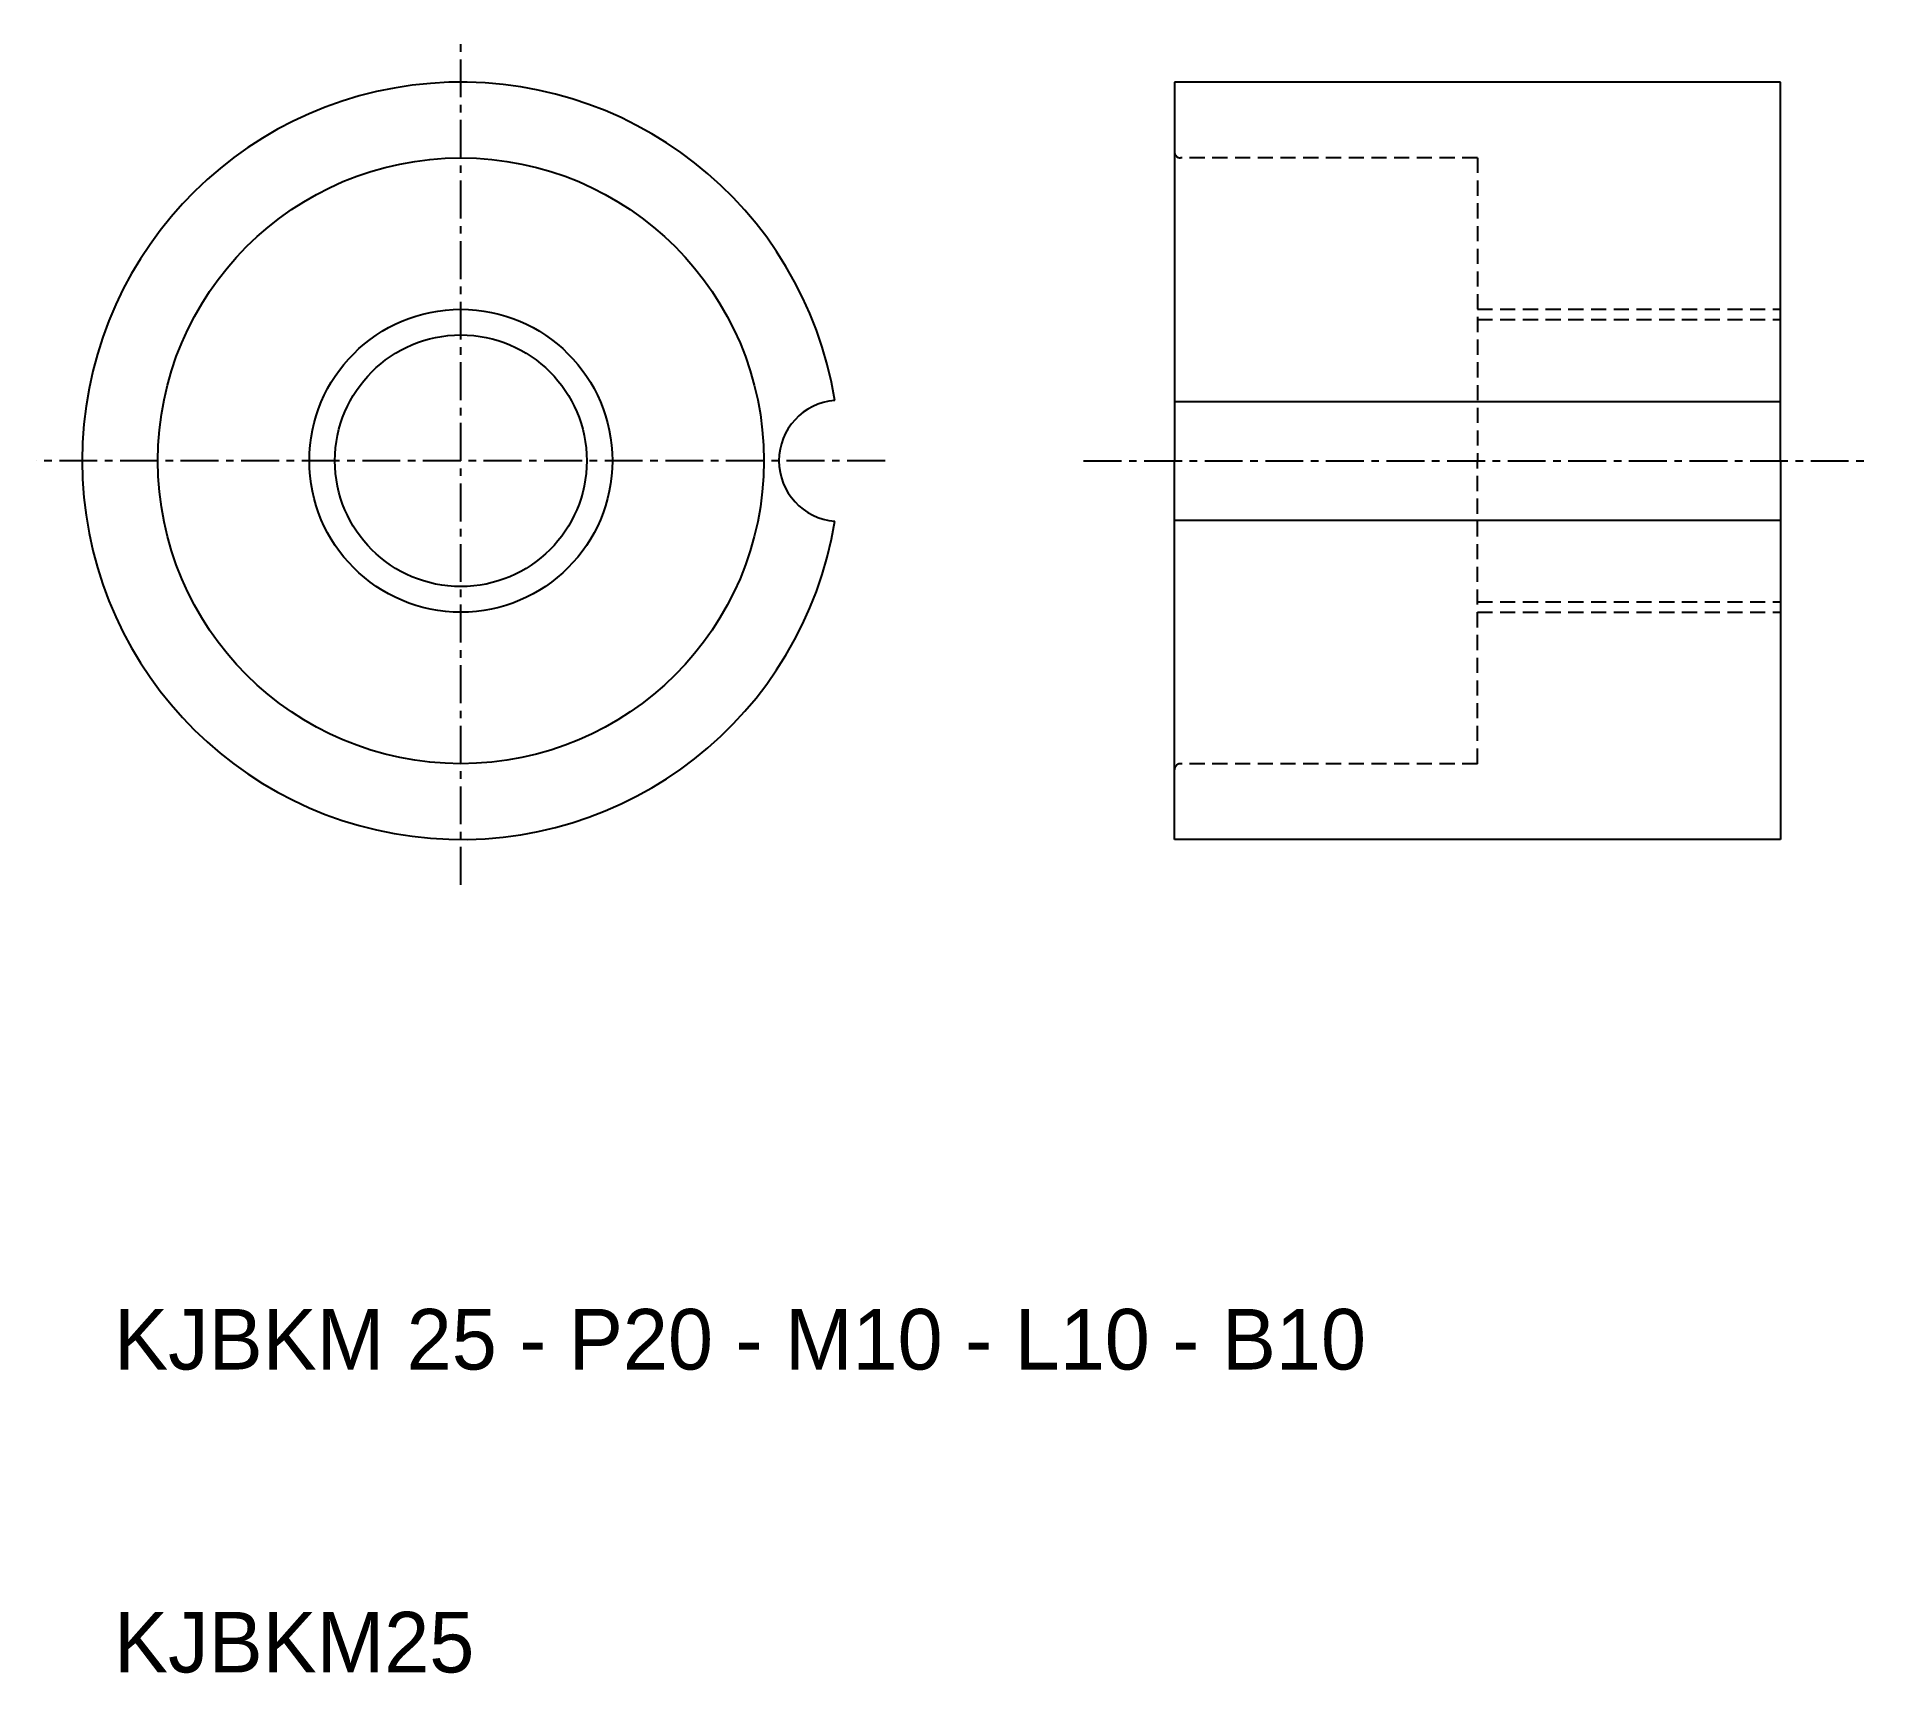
# Model space of a CAD drawing. Extents: x 7.4 to 68, y 10 to 64.
import ezdxf

# ---------------------------------------------------------------- set-up
doc = ezdxf.new("R2010")
doc.units = 0
doc.linetypes.add('CENTER', pattern=[2, 1.25, -0.25, 0.25, -0.25])
doc.linetypes.add('DASHED', pattern=[0.75, 0.5, -0.25])
doc.layers.get('0').update_dxf_attribs({"linetype": 'CONTINUOUS'})
doc.layers.add('CENTER', color=1, linetype='CENTER')

msp = doc.modelspace()

# ---------------------------------------------------------------- linework, layer by layer
for p, q in [((45, 62.5), (45, 62.5)), ((45, 37.5), (45, 37.5))]:
    msp.add_line(p, q)
at = {"color": 7, "linetype": 'CONTINUOUS'}
for p, q in [((65, 62.5), (45, 62.5)), ((45, 62.5), (45, 50)), ((65, 50), (65, 62.5)), ((45, 51.96), (65, 51.96)), ((45, 37.5), (45, 50)), ((65, 50), (65, 37.5)), ((45, 48.04), (65, 48.04)), ((65, 37.5), (45, 37.5))]:
    msp.add_line(p, q, dxfattribs=at)
at = {"color": 3, "linetype": 'DASHED'}
for p, q in [((55, 60), (45.2, 60)), ((55, 60), (55, 50)), ((55, 55), (65, 55)), ((55, 54.662), (65, 54.662)), ((55, 40), (55, 50)), ((55, 45.338), (65, 45.338)), ((55, 45), (65, 45)), ((55, 40), (45.2, 40))]:
    msp.add_line(p, q, dxfattribs=at)
at = {"color": 7, "linetype": 'CONTINUOUS'}
for radius in [10, 4.154]:
    msp.add_circle((21.447, 50), radius, dxfattribs=at)
at = {"color": 3, "linetype": 'CONTINUOUS'}
msp.add_circle((21.447, 50), 5, dxfattribs=at)
at = {"color": 7, "linetype": 'CONTINUOUS'}
for centre, radius, start, end in [((21.447, 50), 12.5, 9.17713, 350.82287), ((33.947, 50), 2, 94.58857, 265.41143)]:
    msp.add_arc(centre, radius, start, end, dxfattribs=at)
at = {"color": 3, "linetype": 'DASHED'}
for centre, start, end in [((45.2, 60.2), 180, 270), ((45.2, 39.8), 90, 180)]:
    msp.add_arc(centre, 0.2, start, end, dxfattribs=at)
at = {"layer": 'CENTER', "color": 1, "linetype": 'CENTER'}
for p, q in [((21.447, 36), (21.447, 64)), ((35.447, 50), (7.447, 50)), ((42, 50), (68, 50))]:
    msp.add_line(p, q, dxfattribs=at)

# ---------------------------------------------------------------- texts
at = {"color": 7, "linetype": 'CONTINUOUS'}
for s, p in [('KJBKM 25 - P20 - M10 - L10 - B10', (10, 20)), ('KJBKM25', (10, 10))]:
    msp.add_text(s, height=2, dxfattribs=at).set_placement(p)

doc.saveas('drawing.dxf')
